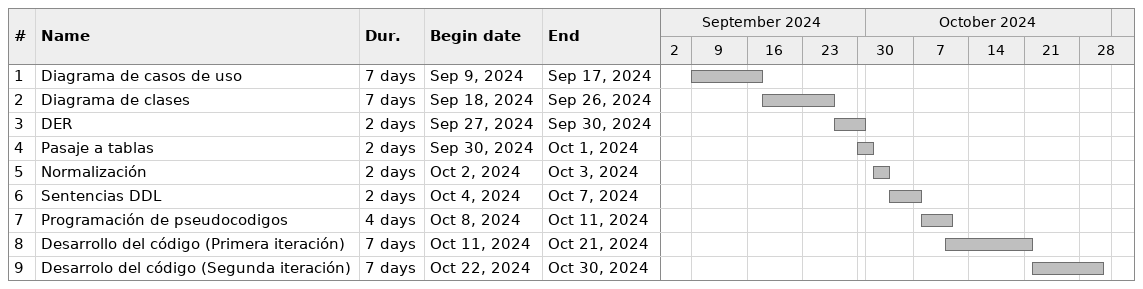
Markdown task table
| ID | Task | Duration | Start | Finish |
|---|---|---|---|---|
| 1 | Diagrama de casos de uso | 7d | 2024-09-09 | 2024-09-17 |
| 2 | Diagrama de clases | 7d | 2024-09-18 | 2024-09-26 |
| 3 | DER | 2d | 2024-09-27 | 2024-09-30 |
| 4 | Pasaje a tablas | 2d | 2024-09-30 | 2024-10-01 |
| 5 | Normalización | 2d | 2024-10-02 | 2024-10-03 |
| 6 | Sentencias DDL | 2d | 2024-10-04 | 2024-10-07 |
| 7 | Programación de pseudocodigos | 4d | 2024-10-08 | 2024-10-11 |
| 8 | Desarrollo del código (Primera iteración) | 7d | 2024-10-11 | 2024-10-21 |
| 9 | Desarrolo del código (Segunda iteración) | 7d | 2024-10-22 | 2024-10-30 |
